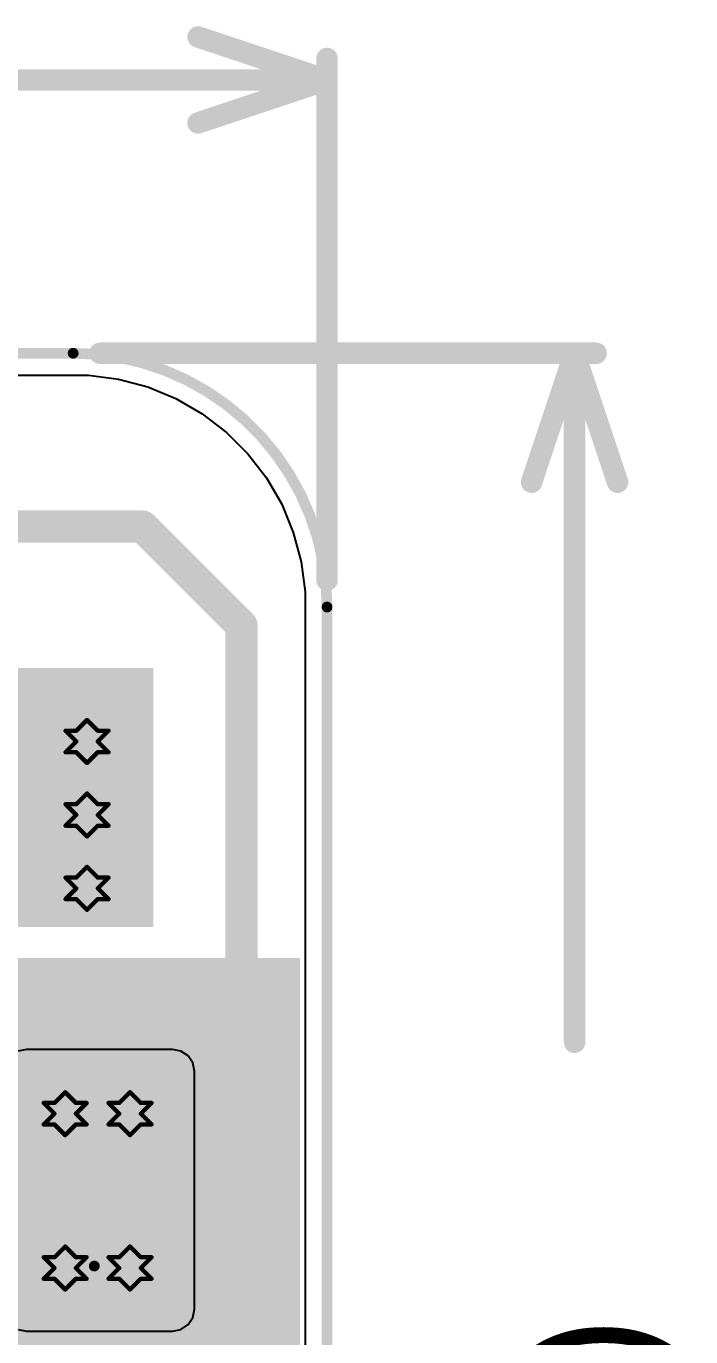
# Model space of a CAD drawing. Header units: inches. Extents: x -3 to 331, y -3 to 61.
# Drawn here: x 18.95 to 26.8, y 15.88 to 31.37 of the extents above; entities that cross this region are included whole.
import ezdxf

# ---------------------------------------------------------------- set-up
doc = ezdxf.new("R2010")
doc.units = ezdxf.units.IN
for name, color, linetype in [('Board Outline', 216, 'Continuous'), ('Bottom Layer', 5, 'Continuous'), ('Bottom Overlay', 54, 'Continuous'), ('Dimension', 6, 'Continuous'), ('Drill Drawing', 1, 'Continuous'), ('Top Layer', 1, 'Continuous'), ('Via Holes', 16, 'Continuous')]:
    doc.layers.add(name, color=color, linetype=linetype)
doc.styles.add('Arial', font='', dxfattribs={"height": 0.2})
doc.styles.get('Arial').set_extended_font_data('Arial')

msp = doc.modelspace()

# ---------------------------------------------------------------- hatches: boundary and pattern name
at = {"layer": 'Bottom Layer'}
h = msp.add_hatch(color=5, dxfattribs=at)
edge = h.paths.add_edge_path()
edge.add_arc((19.664, 22.911), 0.3, 0, 360)
h = msp.add_hatch(color=5, dxfattribs=at)
edge = h.paths.add_edge_path()
edge.add_arc((19.664, 22.043), 0.3, 0, 360)
h = msp.add_hatch(color=5, dxfattribs=at)
edge = h.paths.add_edge_path()
edge.add_arc((19.664, 21.175), 0.3, 0, 360)
msp.add_hatch(color=5, dxfattribs=at).paths.add_polyline_path([(18.948, 16.202), (20.675, 16.202), (20.675, 19.013), (18.948, 19.013)])
h = msp.add_hatch(color=5, dxfattribs=at)
edge = h.paths.add_edge_path()
edge.add_arc((19.406, 18.512), 0.3, 0, 360)
h = msp.add_hatch(color=5, dxfattribs=at)
edge = h.paths.add_edge_path()
edge.add_arc((20.172, 18.512), 0.3, 0, 360)
h = msp.add_hatch(color=5, dxfattribs=at)
edge = h.paths.add_edge_path()
edge.add_arc((19.406, 16.688), 0.3, 0, 360)
h = msp.add_hatch(color=5, dxfattribs=at)
edge = h.paths.add_edge_path()
edge.add_arc((20.172, 16.688), 0.3, 0, 360)
at = {"layer": 'Top Layer'}
for points in [[(17.569, 20.717), (20.447, 20.717), (20.447, 23.778), (17.569, 23.778)], [(15.816, 20.717), (20.117, 20.717), (20.117, 22.657), (15.816, 22.657)], [(17.541, 16.183), (20.447, 16.183), (20.447, 20.353), (17.541, 20.353)], [(17.541, 15.646), (22.179, 15.646), (22.179, 20.353), (17.541, 20.353)], [(19.486, 8.179), (22.179, 8.179), (22.179, 17.931), (19.486, 17.931)]]:
    msp.add_hatch(color=1, dxfattribs=at).paths.add_polyline_path(points)
h = msp.add_hatch(color=1, dxfattribs=at)
edge = h.paths.add_edge_path()
edge.add_arc((19.664, 22.911), 0.3, 0, 360)
h = msp.add_hatch(color=1, dxfattribs=at)
edge = h.paths.add_edge_path()
edge.add_arc((19.664, 22.043), 0.3, 0, 360)
h = msp.add_hatch(color=1, dxfattribs=at)
edge = h.paths.add_edge_path()
edge.add_arc((19.664, 21.175), 0.3, 0, 360)
h = msp.add_hatch(color=1, dxfattribs=at)
edge = h.paths.add_edge_path()
edge.add_arc((19.406, 18.512), 0.3, 0, 360)
h = msp.add_hatch(color=1, dxfattribs=at)
edge = h.paths.add_edge_path()
edge.add_arc((20.172, 18.512), 0.3, 0, 360)
h = msp.add_hatch(color=1, dxfattribs=at)
edge = h.paths.add_edge_path()
edge.add_arc((19.406, 16.688), 0.3, 0, 360)
h = msp.add_hatch(color=1, dxfattribs=at)
edge = h.paths.add_edge_path()
edge.add_arc((20.172, 16.688), 0.3, 0, 360)
at = {"layer": 'Via Holes'}
h = msp.add_hatch(color=7, dxfattribs=at)
edge = h.paths.add_edge_path()
edge.add_arc((19.664, 22.911), 0.15, 0, 360)
h = msp.add_hatch(color=7, dxfattribs=at)
edge = h.paths.add_edge_path()
edge.add_arc((19.664, 22.043), 0.15, 0, 360)
h = msp.add_hatch(color=7, dxfattribs=at)
edge = h.paths.add_edge_path()
edge.add_arc((19.664, 21.175), 0.15, 0, 360)
h = msp.add_hatch(color=7, dxfattribs=at)
edge = h.paths.add_edge_path()
edge.add_arc((19.406, 18.512), 0.15, 0, 360)
h = msp.add_hatch(color=7, dxfattribs=at)
edge = h.paths.add_edge_path()
edge.add_arc((20.172, 18.512), 0.15, 0, 360)
h = msp.add_hatch(color=7, dxfattribs=at)
edge = h.paths.add_edge_path()
edge.add_arc((19.406, 16.688), 0.15, 0, 360)
h = msp.add_hatch(color=7, dxfattribs=at)
edge = h.paths.add_edge_path()
edge.add_arc((20.172, 16.688), 0.15, 0, 360)

# ---------------------------------------------------------------- linework, layer by layer
at = {"layer": 'Board Outline'}
for points in [[(16, 27.5, 0.127, 0.127, 0), (19.5, 27.5, 0.127, 0.127, 0)], [(19.5, 27.5, 0.127, 0.127, -0.414214), (22.5, 24.5, 0.127, 0.127, 0)], [(22.5, 0.5, 0.127, 0.127, 0), (22.5, 24.5, 0.127, 0.127, 0)]]:
    msp.add_lwpolyline(points, format="xyseb", dxfattribs=at)
for points in [[(19.468, 27.5, 0.0635, 0.0635, 1), (19.532, 27.5, 0.0635, 0.0635, 1)], [(19.468, 27.5, 0.0635, 0.0635, 1), (19.532, 27.5, 0.0635, 0.0635, 1)], [(22.468, 24.5, 0.0635, 0.0635, 1), (22.532, 24.5, 0.0635, 0.0635, 1)], [(22.468, 24.5, 0.0635, 0.0635, 1), (22.532, 24.5, 0.0635, 0.0635, 1)]]:
    msp.add_lwpolyline(points, format="xyseb", close=True, dxfattribs=at)
at = {"layer": 'Bottom Layer'}
for p, q in [((16, 27.241), (19.5, 27.241)), ((19.5, 27.241), (19.5, 27.241)), ((19.5, 27.241), (19.5, 27.241)), ((19.5, 27.241), (19.68, 27.241)), ((19.68, 27.241), (20.036, 27.194)), ((20.036, 27.194), (20.383, 27.101)), ((20.383, 27.101), (20.715, 26.964)), ((20.715, 26.964), (21.026, 26.784)), ((21.026, 26.784), (21.311, 26.565)), ((21.311, 26.565), (21.565, 26.311)), ((21.565, 26.311), (21.784, 26.026)), ((21.784, 26.026), (21.964, 25.715)), ((21.964, 25.715), (22.101, 25.383)), ((22.101, 25.383), (22.194, 25.036)), ((22.194, 25.036), (22.241, 24.68)), ((22.241, 24.68), (22.241, 24.5)), ((22.241, 24.5), (22.241, 12.797)), ((18.948, 19.272), (18.849, 19.252)), ((20.675, 19.272), (18.948, 19.272)), ((20.774, 19.252), (20.675, 19.272)), ((20.858, 19.196), (20.774, 19.252)), ((20.914, 19.112), (20.858, 19.196)), ((20.934, 19.013), (20.914, 19.112)), ((20.934, 16.202), (20.934, 19.013)), ((20.914, 16.103), (20.934, 16.202)), ((18.849, 15.963), (18.948, 15.943)), ((20.675, 15.943), (20.774, 15.963)), ((20.774, 15.963), (20.858, 16.019)), ((20.858, 16.019), (20.914, 16.103)), ((18.948, 15.943), (20.675, 15.943))]:
    msp.add_line(p, q, dxfattribs=at)
at = {"layer": 'Bottom Overlay'}
for points in [[(10, 16.711, 0.127, 0.127, 0), (19.75, 16.711, 0.127, 0.127, 0)], [(19.75, 13.516, 0.127, 0.127, 0), (19.75, 16.711, 0.127, 0.127, 0)]]:
    msp.add_lwpolyline(points, format="xyseb", dxfattribs=at)
msp.add_lwpolyline([(19.718, 16.711, 0.0635, 0.0635, 1), (19.782, 16.711, 0.0635, 0.0635, 1)], format="xyseb", close=True, dxfattribs=at)
msp.add_lwpolyline([(19.718, 16.711, 0.0635, 0.0635, 1), (19.782, 16.711, 0.0635, 0.0635, 1)], format="xyseb", close=True, dxfattribs=at)
at = {"layer": 'Dimension'}
for points in [[(20.976, 31.238, 0.254, 0.254, 0), (22.5, 30.73, 0.254, 0.254, 0)], [(22.5, 24.818, 0.254, 0.254, 0), (22.5, 30.984, 0.254, 0.254, 0)], [(16.856, 30.73, 0.254, 0.254, 0), (22.5, 30.73, 0.254, 0.254, 0)], [(20.976, 30.222, 0.254, 0.254, 0), (22.5, 30.73, 0.254, 0.254, 0)], [(19.817, 27.5, 0.254, 0.254, 0), (25.679, 27.5, 0.254, 0.254, 0)], [(24.917, 25.976, 0.254, 0.254, 0), (25.425, 27.5, 0.254, 0.254, 0)], [(25.425, 27.5, 0.254, 0.254, 0), (25.933, 25.976, 0.254, 0.254, 0)], [(25.425, 19.356, 0.254, 0.254, 0), (25.425, 27.5, 0.254, 0.254, 0)]]:
    msp.add_lwpolyline(points, format="xyseb", dxfattribs=at)
for points in [[(20.913, 31.238, 0.127, 0.127, 1), (21.04, 31.238, 0.127, 0.127, 1)], [(22.437, 30.984, 0.127, 0.127, 1), (22.564, 30.984, 0.127, 0.127, 1)], [(22.437, 30.73, 0.127, 0.127, 1), (22.564, 30.73, 0.127, 0.127, 1)], [(22.437, 30.73, 0.127, 0.127, 1), (22.564, 30.73, 0.127, 0.127, 1)], [(22.437, 30.73, 0.127, 0.127, 1), (22.564, 30.73, 0.127, 0.127, 1)], [(20.913, 30.222, 0.127, 0.127, 1), (21.04, 30.222, 0.127, 0.127, 1)], [(19.754, 27.5, 0.127, 0.127, 1), (19.881, 27.5, 0.127, 0.127, 1)], [(25.362, 27.5, 0.127, 0.127, 1), (25.489, 27.5, 0.127, 0.127, 1)], [(25.362, 27.5, 0.127, 0.127, 1), (25.489, 27.5, 0.127, 0.127, 1)], [(25.362, 27.5, 0.127, 0.127, 1), (25.489, 27.5, 0.127, 0.127, 1)], [(25.616, 27.5, 0.127, 0.127, 1), (25.743, 27.5, 0.127, 0.127, 1)], [(24.854, 25.976, 0.127, 0.127, 1), (24.981, 25.976, 0.127, 0.127, 1)], [(25.87, 25.976, 0.127, 0.127, 1), (25.997, 25.976, 0.127, 0.127, 1)], [(22.437, 24.818, 0.127, 0.127, 1), (22.564, 24.818, 0.127, 0.127, 1)], [(25.362, 19.356, 0.127, 0.127, 1), (25.489, 19.356, 0.127, 0.127, 1)]]:
    msp.add_lwpolyline(points, format="xyseb", close=True, dxfattribs=at)
at = {"layer": 'Drill Drawing'}
for points in [[(19.537, 23.038, 0.0508, 0.0508, 0), (19.664, 23.165, 0.0508, 0.0508, 0)], [(19.664, 23.165, 0.0508, 0.0508, 0), (19.791, 23.038, 0.0508, 0.0508, 0)], [(19.41, 23.038, 0.0508, 0.0508, 0), (19.537, 22.911, 0.0508, 0.0508, 0)], [(19.41, 23.038, 0.0508, 0.0508, 0), (19.537, 23.038, 0.0508, 0.0508, 0)], [(19.41, 22.784, 0.0508, 0.0508, 0), (19.537, 22.911, 0.0508, 0.0508, 0)], [(19.791, 23.038, 0.0508, 0.0508, 0), (19.918, 23.038, 0.0508, 0.0508, 0)], [(19.791, 22.911, 0.0508, 0.0508, 0), (19.918, 23.038, 0.0508, 0.0508, 0)], [(19.791, 22.911, 0.0508, 0.0508, 0), (19.918, 22.784, 0.0508, 0.0508, 0)], [(19.41, 22.784, 0.0508, 0.0508, 0), (19.537, 22.784, 0.0508, 0.0508, 0)], [(19.537, 22.784, 0.0508, 0.0508, 0), (19.664, 22.657, 0.0508, 0.0508, 0)], [(19.664, 22.657, 0.0508, 0.0508, 0), (19.791, 22.784, 0.0508, 0.0508, 0)], [(19.791, 22.784, 0.0508, 0.0508, 0), (19.918, 22.784, 0.0508, 0.0508, 0)], [(19.537, 22.17, 0.0508, 0.0508, 0), (19.664, 22.297, 0.0508, 0.0508, 0)], [(19.664, 22.297, 0.0508, 0.0508, 0), (19.791, 22.17, 0.0508, 0.0508, 0)], [(19.41, 22.17, 0.0508, 0.0508, 0), (19.537, 22.043, 0.0508, 0.0508, 0)], [(19.41, 22.17, 0.0508, 0.0508, 0), (19.537, 22.17, 0.0508, 0.0508, 0)], [(19.791, 22.17, 0.0508, 0.0508, 0), (19.918, 22.17, 0.0508, 0.0508, 0)], [(19.791, 22.043, 0.0508, 0.0508, 0), (19.918, 22.17, 0.0508, 0.0508, 0)], [(19.41, 21.916, 0.0508, 0.0508, 0), (19.537, 22.043, 0.0508, 0.0508, 0)], [(19.791, 22.043, 0.0508, 0.0508, 0), (19.918, 21.916, 0.0508, 0.0508, 0)], [(19.41, 21.916, 0.0508, 0.0508, 0), (19.537, 21.916, 0.0508, 0.0508, 0)], [(19.537, 21.916, 0.0508, 0.0508, 0), (19.664, 21.789, 0.0508, 0.0508, 0)], [(19.664, 21.789, 0.0508, 0.0508, 0), (19.791, 21.916, 0.0508, 0.0508, 0)], [(19.791, 21.916, 0.0508, 0.0508, 0), (19.918, 21.916, 0.0508, 0.0508, 0)], [(19.537, 21.302, 0.0508, 0.0508, 0), (19.664, 21.429, 0.0508, 0.0508, 0)], [(19.664, 21.429, 0.0508, 0.0508, 0), (19.791, 21.302, 0.0508, 0.0508, 0)], [(19.41, 21.302, 0.0508, 0.0508, 0), (19.537, 21.175, 0.0508, 0.0508, 0)], [(19.41, 21.302, 0.0508, 0.0508, 0), (19.537, 21.302, 0.0508, 0.0508, 0)], [(19.791, 21.302, 0.0508, 0.0508, 0), (19.918, 21.302, 0.0508, 0.0508, 0)], [(19.791, 21.175, 0.0508, 0.0508, 0), (19.918, 21.302, 0.0508, 0.0508, 0)], [(19.41, 21.048, 0.0508, 0.0508, 0), (19.537, 21.175, 0.0508, 0.0508, 0)], [(19.41, 21.048, 0.0508, 0.0508, 0), (19.537, 21.048, 0.0508, 0.0508, 0)], [(19.537, 21.048, 0.0508, 0.0508, 0), (19.664, 20.921, 0.0508, 0.0508, 0)], [(19.664, 20.921, 0.0508, 0.0508, 0), (19.791, 21.048, 0.0508, 0.0508, 0)], [(19.791, 21.175, 0.0508, 0.0508, 0), (19.918, 21.048, 0.0508, 0.0508, 0)], [(19.791, 21.048, 0.0508, 0.0508, 0), (19.918, 21.048, 0.0508, 0.0508, 0)], [(19.279, 18.639, 0.0508, 0.0508, 0), (19.406, 18.766, 0.0508, 0.0508, 0)], [(19.406, 18.766, 0.0508, 0.0508, 0), (19.533, 18.639, 0.0508, 0.0508, 0)], [(20.045, 18.639, 0.0508, 0.0508, 0), (20.172, 18.766, 0.0508, 0.0508, 0)], [(20.172, 18.766, 0.0508, 0.0508, 0), (20.299, 18.639, 0.0508, 0.0508, 0)], [(19.152, 18.639, 0.0508, 0.0508, 0), (19.279, 18.512, 0.0508, 0.0508, 0)], [(19.152, 18.639, 0.0508, 0.0508, 0), (19.279, 18.639, 0.0508, 0.0508, 0)], [(19.533, 18.639, 0.0508, 0.0508, 0), (19.66, 18.639, 0.0508, 0.0508, 0)], [(19.533, 18.512, 0.0508, 0.0508, 0), (19.66, 18.639, 0.0508, 0.0508, 0)], [(19.918, 18.639, 0.0508, 0.0508, 0), (20.045, 18.512, 0.0508, 0.0508, 0)], [(19.918, 18.639, 0.0508, 0.0508, 0), (20.045, 18.639, 0.0508, 0.0508, 0)], [(20.299, 18.639, 0.0508, 0.0508, 0), (20.426, 18.639, 0.0508, 0.0508, 0)], [(20.299, 18.512, 0.0508, 0.0508, 0), (20.426, 18.639, 0.0508, 0.0508, 0)], [(19.152, 18.385, 0.0508, 0.0508, 0), (19.279, 18.512, 0.0508, 0.0508, 0)], [(19.533, 18.512, 0.0508, 0.0508, 0), (19.66, 18.385, 0.0508, 0.0508, 0)], [(19.918, 18.385, 0.0508, 0.0508, 0), (20.045, 18.512, 0.0508, 0.0508, 0)], [(20.299, 18.512, 0.0508, 0.0508, 0), (20.426, 18.385, 0.0508, 0.0508, 0)], [(19.152, 18.385, 0.0508, 0.0508, 0), (19.279, 18.385, 0.0508, 0.0508, 0)], [(19.279, 18.385, 0.0508, 0.0508, 0), (19.406, 18.258, 0.0508, 0.0508, 0)], [(19.406, 18.258, 0.0508, 0.0508, 0), (19.533, 18.385, 0.0508, 0.0508, 0)], [(19.533, 18.385, 0.0508, 0.0508, 0), (19.66, 18.385, 0.0508, 0.0508, 0)], [(19.918, 18.385, 0.0508, 0.0508, 0), (20.045, 18.385, 0.0508, 0.0508, 0)], [(20.045, 18.385, 0.0508, 0.0508, 0), (20.172, 18.258, 0.0508, 0.0508, 0)], [(20.172, 18.258, 0.0508, 0.0508, 0), (20.299, 18.385, 0.0508, 0.0508, 0)], [(20.299, 18.385, 0.0508, 0.0508, 0), (20.426, 18.385, 0.0508, 0.0508, 0)], [(19.279, 16.815, 0.0508, 0.0508, 0), (19.406, 16.942, 0.0508, 0.0508, 0)], [(19.406, 16.942, 0.0508, 0.0508, 0), (19.533, 16.815, 0.0508, 0.0508, 0)], [(20.045, 16.815, 0.0508, 0.0508, 0), (20.172, 16.942, 0.0508, 0.0508, 0)], [(20.172, 16.942, 0.0508, 0.0508, 0), (20.299, 16.815, 0.0508, 0.0508, 0)], [(19.152, 16.815, 0.0508, 0.0508, 0), (19.279, 16.688, 0.0508, 0.0508, 0)], [(19.152, 16.815, 0.0508, 0.0508, 0), (19.279, 16.815, 0.0508, 0.0508, 0)], [(19.533, 16.815, 0.0508, 0.0508, 0), (19.66, 16.815, 0.0508, 0.0508, 0)], [(19.533, 16.688, 0.0508, 0.0508, 0), (19.66, 16.815, 0.0508, 0.0508, 0)], [(19.918, 16.815, 0.0508, 0.0508, 0), (20.045, 16.688, 0.0508, 0.0508, 0)], [(19.918, 16.815, 0.0508, 0.0508, 0), (20.045, 16.815, 0.0508, 0.0508, 0)], [(20.299, 16.815, 0.0508, 0.0508, 0), (20.426, 16.815, 0.0508, 0.0508, 0)], [(20.299, 16.688, 0.0508, 0.0508, 0), (20.426, 16.815, 0.0508, 0.0508, 0)], [(19.152, 16.561, 0.0508, 0.0508, 0), (19.279, 16.688, 0.0508, 0.0508, 0)], [(19.152, 16.561, 0.0508, 0.0508, 0), (19.279, 16.561, 0.0508, 0.0508, 0)], [(19.279, 16.561, 0.0508, 0.0508, 0), (19.406, 16.434, 0.0508, 0.0508, 0)], [(19.406, 16.434, 0.0508, 0.0508, 0), (19.533, 16.561, 0.0508, 0.0508, 0)], [(19.533, 16.688, 0.0508, 0.0508, 0), (19.66, 16.561, 0.0508, 0.0508, 0)], [(19.533, 16.561, 0.0508, 0.0508, 0), (19.66, 16.561, 0.0508, 0.0508, 0)], [(19.918, 16.561, 0.0508, 0.0508, 0), (20.045, 16.688, 0.0508, 0.0508, 0)], [(19.918, 16.561, 0.0508, 0.0508, 0), (20.045, 16.561, 0.0508, 0.0508, 0)], [(20.045, 16.561, 0.0508, 0.0508, 0), (20.172, 16.434, 0.0508, 0.0508, 0)], [(20.172, 16.434, 0.0508, 0.0508, 0), (20.299, 16.561, 0.0508, 0.0508, 0)], [(20.299, 16.688, 0.0508, 0.0508, 0), (20.426, 16.561, 0.0508, 0.0508, 0)], [(20.299, 16.561, 0.0508, 0.0508, 0), (20.426, 16.561, 0.0508, 0.0508, 0)]]:
    msp.add_lwpolyline(points, format="xyseb", dxfattribs=at)
for points in [[(19.652, 23.165, 0.0254, 0.0254, 1), (19.677, 23.165, 0.0254, 0.0254, 1)], [(19.652, 23.165, 0.0254, 0.0254, 1), (19.677, 23.165, 0.0254, 0.0254, 1)], [(19.398, 23.038, 0.0254, 0.0254, 1), (19.423, 23.038, 0.0254, 0.0254, 1)], [(19.398, 23.038, 0.0254, 0.0254, 1), (19.423, 23.038, 0.0254, 0.0254, 1)], [(19.525, 23.038, 0.0254, 0.0254, 1), (19.55, 23.038, 0.0254, 0.0254, 1)], [(19.525, 23.038, 0.0254, 0.0254, 1), (19.55, 23.038, 0.0254, 0.0254, 1)], [(19.525, 22.911, 0.0254, 0.0254, 1), (19.55, 22.911, 0.0254, 0.0254, 1)], [(19.525, 22.911, 0.0254, 0.0254, 1), (19.55, 22.911, 0.0254, 0.0254, 1)], [(19.779, 23.038, 0.0254, 0.0254, 1), (19.804, 23.038, 0.0254, 0.0254, 1)], [(19.779, 23.038, 0.0254, 0.0254, 1), (19.804, 23.038, 0.0254, 0.0254, 1)], [(19.779, 22.911, 0.0254, 0.0254, 1), (19.804, 22.911, 0.0254, 0.0254, 1)], [(19.779, 22.911, 0.0254, 0.0254, 1), (19.804, 22.911, 0.0254, 0.0254, 1)], [(19.906, 23.038, 0.0254, 0.0254, 1), (19.931, 23.038, 0.0254, 0.0254, 1)], [(19.906, 23.038, 0.0254, 0.0254, 1), (19.931, 23.038, 0.0254, 0.0254, 1)], [(19.398, 22.784, 0.0254, 0.0254, 1), (19.423, 22.784, 0.0254, 0.0254, 1)], [(19.398, 22.784, 0.0254, 0.0254, 1), (19.423, 22.784, 0.0254, 0.0254, 1)], [(19.525, 22.784, 0.0254, 0.0254, 1), (19.55, 22.784, 0.0254, 0.0254, 1)], [(19.525, 22.784, 0.0254, 0.0254, 1), (19.55, 22.784, 0.0254, 0.0254, 1)], [(19.779, 22.784, 0.0254, 0.0254, 1), (19.804, 22.784, 0.0254, 0.0254, 1)], [(19.779, 22.784, 0.0254, 0.0254, 1), (19.804, 22.784, 0.0254, 0.0254, 1)], [(19.906, 22.784, 0.0254, 0.0254, 1), (19.931, 22.784, 0.0254, 0.0254, 1)], [(19.906, 22.784, 0.0254, 0.0254, 1), (19.931, 22.784, 0.0254, 0.0254, 1)], [(19.652, 22.657, 0.0254, 0.0254, 1), (19.677, 22.657, 0.0254, 0.0254, 1)], [(19.652, 22.657, 0.0254, 0.0254, 1), (19.677, 22.657, 0.0254, 0.0254, 1)], [(19.652, 22.297, 0.0254, 0.0254, 1), (19.677, 22.297, 0.0254, 0.0254, 1)], [(19.652, 22.297, 0.0254, 0.0254, 1), (19.677, 22.297, 0.0254, 0.0254, 1)], [(19.398, 22.17, 0.0254, 0.0254, 1), (19.423, 22.17, 0.0254, 0.0254, 1)], [(19.398, 22.17, 0.0254, 0.0254, 1), (19.423, 22.17, 0.0254, 0.0254, 1)], [(19.525, 22.17, 0.0254, 0.0254, 1), (19.55, 22.17, 0.0254, 0.0254, 1)], [(19.525, 22.17, 0.0254, 0.0254, 1), (19.55, 22.17, 0.0254, 0.0254, 1)], [(19.779, 22.17, 0.0254, 0.0254, 1), (19.804, 22.17, 0.0254, 0.0254, 1)], [(19.779, 22.17, 0.0254, 0.0254, 1), (19.804, 22.17, 0.0254, 0.0254, 1)], [(19.906, 22.17, 0.0254, 0.0254, 1), (19.931, 22.17, 0.0254, 0.0254, 1)], [(19.906, 22.17, 0.0254, 0.0254, 1), (19.931, 22.17, 0.0254, 0.0254, 1)], [(19.525, 22.043, 0.0254, 0.0254, 1), (19.55, 22.043, 0.0254, 0.0254, 1)], [(19.525, 22.043, 0.0254, 0.0254, 1), (19.55, 22.043, 0.0254, 0.0254, 1)], [(19.779, 22.043, 0.0254, 0.0254, 1), (19.804, 22.043, 0.0254, 0.0254, 1)], [(19.779, 22.043, 0.0254, 0.0254, 1), (19.804, 22.043, 0.0254, 0.0254, 1)], [(19.398, 21.916, 0.0254, 0.0254, 1), (19.423, 21.916, 0.0254, 0.0254, 1)], [(19.398, 21.916, 0.0254, 0.0254, 1), (19.423, 21.916, 0.0254, 0.0254, 1)], [(19.525, 21.916, 0.0254, 0.0254, 1), (19.55, 21.916, 0.0254, 0.0254, 1)], [(19.525, 21.916, 0.0254, 0.0254, 1), (19.55, 21.916, 0.0254, 0.0254, 1)], [(19.779, 21.916, 0.0254, 0.0254, 1), (19.804, 21.916, 0.0254, 0.0254, 1)], [(19.779, 21.916, 0.0254, 0.0254, 1), (19.804, 21.916, 0.0254, 0.0254, 1)], [(19.906, 21.916, 0.0254, 0.0254, 1), (19.931, 21.916, 0.0254, 0.0254, 1)], [(19.906, 21.916, 0.0254, 0.0254, 1), (19.931, 21.916, 0.0254, 0.0254, 1)], [(19.652, 21.789, 0.0254, 0.0254, 1), (19.677, 21.789, 0.0254, 0.0254, 1)], [(19.652, 21.789, 0.0254, 0.0254, 1), (19.677, 21.789, 0.0254, 0.0254, 1)], [(19.652, 21.429, 0.0254, 0.0254, 1), (19.677, 21.429, 0.0254, 0.0254, 1)], [(19.652, 21.429, 0.0254, 0.0254, 1), (19.677, 21.429, 0.0254, 0.0254, 1)], [(19.398, 21.302, 0.0254, 0.0254, 1), (19.423, 21.302, 0.0254, 0.0254, 1)], [(19.398, 21.302, 0.0254, 0.0254, 1), (19.423, 21.302, 0.0254, 0.0254, 1)], [(19.525, 21.302, 0.0254, 0.0254, 1), (19.55, 21.302, 0.0254, 0.0254, 1)], [(19.525, 21.302, 0.0254, 0.0254, 1), (19.55, 21.302, 0.0254, 0.0254, 1)], [(19.779, 21.302, 0.0254, 0.0254, 1), (19.804, 21.302, 0.0254, 0.0254, 1)], [(19.779, 21.302, 0.0254, 0.0254, 1), (19.804, 21.302, 0.0254, 0.0254, 1)], [(19.906, 21.302, 0.0254, 0.0254, 1), (19.931, 21.302, 0.0254, 0.0254, 1)], [(19.906, 21.302, 0.0254, 0.0254, 1), (19.931, 21.302, 0.0254, 0.0254, 1)], [(19.398, 21.048, 0.0254, 0.0254, 1), (19.423, 21.048, 0.0254, 0.0254, 1)], [(19.398, 21.048, 0.0254, 0.0254, 1), (19.423, 21.048, 0.0254, 0.0254, 1)], [(19.525, 21.175, 0.0254, 0.0254, 1), (19.55, 21.175, 0.0254, 0.0254, 1)], [(19.525, 21.175, 0.0254, 0.0254, 1), (19.55, 21.175, 0.0254, 0.0254, 1)], [(19.525, 21.048, 0.0254, 0.0254, 1), (19.55, 21.048, 0.0254, 0.0254, 1)], [(19.525, 21.048, 0.0254, 0.0254, 1), (19.55, 21.048, 0.0254, 0.0254, 1)], [(19.779, 21.175, 0.0254, 0.0254, 1), (19.804, 21.175, 0.0254, 0.0254, 1)], [(19.779, 21.175, 0.0254, 0.0254, 1), (19.804, 21.175, 0.0254, 0.0254, 1)], [(19.779, 21.048, 0.0254, 0.0254, 1), (19.804, 21.048, 0.0254, 0.0254, 1)], [(19.779, 21.048, 0.0254, 0.0254, 1), (19.804, 21.048, 0.0254, 0.0254, 1)], [(19.906, 21.048, 0.0254, 0.0254, 1), (19.931, 21.048, 0.0254, 0.0254, 1)], [(19.906, 21.048, 0.0254, 0.0254, 1), (19.931, 21.048, 0.0254, 0.0254, 1)], [(19.652, 20.921, 0.0254, 0.0254, 1), (19.677, 20.921, 0.0254, 0.0254, 1)], [(19.652, 20.921, 0.0254, 0.0254, 1), (19.677, 20.921, 0.0254, 0.0254, 1)], [(19.393, 18.766, 0.0254, 0.0254, 1), (19.418, 18.766, 0.0254, 0.0254, 1)], [(19.393, 18.766, 0.0254, 0.0254, 1), (19.418, 18.766, 0.0254, 0.0254, 1)], [(20.16, 18.766, 0.0254, 0.0254, 1), (20.185, 18.766, 0.0254, 0.0254, 1)], [(20.16, 18.766, 0.0254, 0.0254, 1), (20.185, 18.766, 0.0254, 0.0254, 1)], [(19.139, 18.639, 0.0254, 0.0254, 1), (19.164, 18.639, 0.0254, 0.0254, 1)], [(19.139, 18.639, 0.0254, 0.0254, 1), (19.164, 18.639, 0.0254, 0.0254, 1)], [(19.266, 18.639, 0.0254, 0.0254, 1), (19.291, 18.639, 0.0254, 0.0254, 1)], [(19.266, 18.639, 0.0254, 0.0254, 1), (19.291, 18.639, 0.0254, 0.0254, 1)], [(19.52, 18.639, 0.0254, 0.0254, 1), (19.545, 18.639, 0.0254, 0.0254, 1)], [(19.52, 18.639, 0.0254, 0.0254, 1), (19.545, 18.639, 0.0254, 0.0254, 1)], [(19.647, 18.639, 0.0254, 0.0254, 1), (19.672, 18.639, 0.0254, 0.0254, 1)], [(19.647, 18.639, 0.0254, 0.0254, 1), (19.672, 18.639, 0.0254, 0.0254, 1)], [(19.906, 18.639, 0.0254, 0.0254, 1), (19.931, 18.639, 0.0254, 0.0254, 1)], [(19.906, 18.639, 0.0254, 0.0254, 1), (19.931, 18.639, 0.0254, 0.0254, 1)], [(20.033, 18.639, 0.0254, 0.0254, 1), (20.058, 18.639, 0.0254, 0.0254, 1)], [(20.033, 18.639, 0.0254, 0.0254, 1), (20.058, 18.639, 0.0254, 0.0254, 1)], [(20.287, 18.639, 0.0254, 0.0254, 1), (20.312, 18.639, 0.0254, 0.0254, 1)], [(20.287, 18.639, 0.0254, 0.0254, 1), (20.312, 18.639, 0.0254, 0.0254, 1)], [(20.414, 18.639, 0.0254, 0.0254, 1), (20.439, 18.639, 0.0254, 0.0254, 1)], [(20.414, 18.639, 0.0254, 0.0254, 1), (20.439, 18.639, 0.0254, 0.0254, 1)], [(19.266, 18.512, 0.0254, 0.0254, 1), (19.291, 18.512, 0.0254, 0.0254, 1)], [(19.266, 18.512, 0.0254, 0.0254, 1), (19.291, 18.512, 0.0254, 0.0254, 1)], [(19.52, 18.512, 0.0254, 0.0254, 1), (19.545, 18.512, 0.0254, 0.0254, 1)], [(19.52, 18.512, 0.0254, 0.0254, 1), (19.545, 18.512, 0.0254, 0.0254, 1)], [(20.033, 18.512, 0.0254, 0.0254, 1), (20.058, 18.512, 0.0254, 0.0254, 1)], [(20.033, 18.512, 0.0254, 0.0254, 1), (20.058, 18.512, 0.0254, 0.0254, 1)], [(20.287, 18.512, 0.0254, 0.0254, 1), (20.312, 18.512, 0.0254, 0.0254, 1)], [(20.287, 18.512, 0.0254, 0.0254, 1), (20.312, 18.512, 0.0254, 0.0254, 1)], [(19.139, 18.385, 0.0254, 0.0254, 1), (19.164, 18.385, 0.0254, 0.0254, 1)], [(19.139, 18.385, 0.0254, 0.0254, 1), (19.164, 18.385, 0.0254, 0.0254, 1)], [(19.266, 18.385, 0.0254, 0.0254, 1), (19.291, 18.385, 0.0254, 0.0254, 1)], [(19.266, 18.385, 0.0254, 0.0254, 1), (19.291, 18.385, 0.0254, 0.0254, 1)], [(19.393, 18.258, 0.0254, 0.0254, 1), (19.418, 18.258, 0.0254, 0.0254, 1)], [(19.393, 18.258, 0.0254, 0.0254, 1), (19.418, 18.258, 0.0254, 0.0254, 1)], [(19.52, 18.385, 0.0254, 0.0254, 1), (19.545, 18.385, 0.0254, 0.0254, 1)], [(19.52, 18.385, 0.0254, 0.0254, 1), (19.545, 18.385, 0.0254, 0.0254, 1)], [(19.647, 18.385, 0.0254, 0.0254, 1), (19.672, 18.385, 0.0254, 0.0254, 1)], [(19.647, 18.385, 0.0254, 0.0254, 1), (19.672, 18.385, 0.0254, 0.0254, 1)], [(19.906, 18.385, 0.0254, 0.0254, 1), (19.931, 18.385, 0.0254, 0.0254, 1)], [(19.906, 18.385, 0.0254, 0.0254, 1), (19.931, 18.385, 0.0254, 0.0254, 1)], [(20.033, 18.385, 0.0254, 0.0254, 1), (20.058, 18.385, 0.0254, 0.0254, 1)], [(20.033, 18.385, 0.0254, 0.0254, 1), (20.058, 18.385, 0.0254, 0.0254, 1)], [(20.16, 18.258, 0.0254, 0.0254, 1), (20.185, 18.258, 0.0254, 0.0254, 1)], [(20.16, 18.258, 0.0254, 0.0254, 1), (20.185, 18.258, 0.0254, 0.0254, 1)], [(20.287, 18.385, 0.0254, 0.0254, 1), (20.312, 18.385, 0.0254, 0.0254, 1)], [(20.287, 18.385, 0.0254, 0.0254, 1), (20.312, 18.385, 0.0254, 0.0254, 1)], [(20.414, 18.385, 0.0254, 0.0254, 1), (20.439, 18.385, 0.0254, 0.0254, 1)], [(20.414, 18.385, 0.0254, 0.0254, 1), (20.439, 18.385, 0.0254, 0.0254, 1)], [(19.393, 16.942, 0.0254, 0.0254, 1), (19.418, 16.942, 0.0254, 0.0254, 1)], [(19.393, 16.942, 0.0254, 0.0254, 1), (19.418, 16.942, 0.0254, 0.0254, 1)], [(20.16, 16.942, 0.0254, 0.0254, 1), (20.185, 16.942, 0.0254, 0.0254, 1)], [(20.16, 16.942, 0.0254, 0.0254, 1), (20.185, 16.942, 0.0254, 0.0254, 1)], [(19.139, 16.815, 0.0254, 0.0254, 1), (19.164, 16.815, 0.0254, 0.0254, 1)], [(19.139, 16.815, 0.0254, 0.0254, 1), (19.164, 16.815, 0.0254, 0.0254, 1)], [(19.266, 16.815, 0.0254, 0.0254, 1), (19.291, 16.815, 0.0254, 0.0254, 1)], [(19.266, 16.815, 0.0254, 0.0254, 1), (19.291, 16.815, 0.0254, 0.0254, 1)], [(19.52, 16.815, 0.0254, 0.0254, 1), (19.545, 16.815, 0.0254, 0.0254, 1)], [(19.52, 16.815, 0.0254, 0.0254, 1), (19.545, 16.815, 0.0254, 0.0254, 1)], [(19.647, 16.815, 0.0254, 0.0254, 1), (19.672, 16.815, 0.0254, 0.0254, 1)], [(19.647, 16.815, 0.0254, 0.0254, 1), (19.672, 16.815, 0.0254, 0.0254, 1)], [(19.906, 16.815, 0.0254, 0.0254, 1), (19.931, 16.815, 0.0254, 0.0254, 1)], [(19.906, 16.815, 0.0254, 0.0254, 1), (19.931, 16.815, 0.0254, 0.0254, 1)], [(20.033, 16.815, 0.0254, 0.0254, 1), (20.058, 16.815, 0.0254, 0.0254, 1)], [(20.033, 16.815, 0.0254, 0.0254, 1), (20.058, 16.815, 0.0254, 0.0254, 1)], [(20.287, 16.815, 0.0254, 0.0254, 1), (20.312, 16.815, 0.0254, 0.0254, 1)], [(20.287, 16.815, 0.0254, 0.0254, 1), (20.312, 16.815, 0.0254, 0.0254, 1)], [(20.414, 16.815, 0.0254, 0.0254, 1), (20.439, 16.815, 0.0254, 0.0254, 1)], [(20.414, 16.815, 0.0254, 0.0254, 1), (20.439, 16.815, 0.0254, 0.0254, 1)], [(19.139, 16.561, 0.0254, 0.0254, 1), (19.164, 16.561, 0.0254, 0.0254, 1)], [(19.139, 16.561, 0.0254, 0.0254, 1), (19.164, 16.561, 0.0254, 0.0254, 1)], [(19.266, 16.688, 0.0254, 0.0254, 1), (19.291, 16.688, 0.0254, 0.0254, 1)], [(19.266, 16.688, 0.0254, 0.0254, 1), (19.291, 16.688, 0.0254, 0.0254, 1)], [(19.266, 16.561, 0.0254, 0.0254, 1), (19.291, 16.561, 0.0254, 0.0254, 1)], [(19.266, 16.561, 0.0254, 0.0254, 1), (19.291, 16.561, 0.0254, 0.0254, 1)], [(19.52, 16.688, 0.0254, 0.0254, 1), (19.545, 16.688, 0.0254, 0.0254, 1)], [(19.52, 16.688, 0.0254, 0.0254, 1), (19.545, 16.688, 0.0254, 0.0254, 1)], [(19.52, 16.561, 0.0254, 0.0254, 1), (19.545, 16.561, 0.0254, 0.0254, 1)], [(19.52, 16.561, 0.0254, 0.0254, 1), (19.545, 16.561, 0.0254, 0.0254, 1)], [(19.647, 16.561, 0.0254, 0.0254, 1), (19.672, 16.561, 0.0254, 0.0254, 1)], [(19.647, 16.561, 0.0254, 0.0254, 1), (19.672, 16.561, 0.0254, 0.0254, 1)], [(19.906, 16.561, 0.0254, 0.0254, 1), (19.931, 16.561, 0.0254, 0.0254, 1)], [(19.906, 16.561, 0.0254, 0.0254, 1), (19.931, 16.561, 0.0254, 0.0254, 1)], [(20.033, 16.688, 0.0254, 0.0254, 1), (20.058, 16.688, 0.0254, 0.0254, 1)], [(20.033, 16.688, 0.0254, 0.0254, 1), (20.058, 16.688, 0.0254, 0.0254, 1)], [(20.033, 16.561, 0.0254, 0.0254, 1), (20.058, 16.561, 0.0254, 0.0254, 1)], [(20.033, 16.561, 0.0254, 0.0254, 1), (20.058, 16.561, 0.0254, 0.0254, 1)], [(20.287, 16.688, 0.0254, 0.0254, 1), (20.312, 16.688, 0.0254, 0.0254, 1)], [(20.287, 16.688, 0.0254, 0.0254, 1), (20.312, 16.688, 0.0254, 0.0254, 1)], [(20.287, 16.561, 0.0254, 0.0254, 1), (20.312, 16.561, 0.0254, 0.0254, 1)], [(20.287, 16.561, 0.0254, 0.0254, 1), (20.312, 16.561, 0.0254, 0.0254, 1)], [(20.414, 16.561, 0.0254, 0.0254, 1), (20.439, 16.561, 0.0254, 0.0254, 1)], [(20.414, 16.561, 0.0254, 0.0254, 1), (20.439, 16.561, 0.0254, 0.0254, 1)], [(19.393, 16.434, 0.0254, 0.0254, 1), (19.418, 16.434, 0.0254, 0.0254, 1)], [(19.393, 16.434, 0.0254, 0.0254, 1), (19.418, 16.434, 0.0254, 0.0254, 1)], [(20.16, 16.434, 0.0254, 0.0254, 1), (20.185, 16.434, 0.0254, 0.0254, 1)], [(20.16, 16.434, 0.0254, 0.0254, 1), (20.185, 16.434, 0.0254, 0.0254, 1)]]:
    msp.add_lwpolyline(points, format="xyseb", close=True, dxfattribs=at)
at = {"layer": 'Top Layer'}
for points in [[(15.011, 25.451, 0.381, 0.381, 0), (20.32, 25.451, 0.381, 0.381, 0)], [(20.32, 25.451, 0.381, 0.381, 0), (21.488, 24.282, 0.381, 0.381, 0)], [(21.488, 18, 0.381, 0.381, 0), (21.488, 24.282, 0.381, 0.381, 0)], [(21.488, 13.812, 0.381, 0.381, 0), (21.488, 18, 0.381, 0.381, 0)], [(21.031, 17.78, 0.381, 0.381, 0), (21.133, 17.678, 0.381, 0.381, 0)]]:
    msp.add_lwpolyline(points, format="xyseb", dxfattribs=at)
for points in [[(20.225, 25.451, 0.191, 0.191, 1), (20.415, 25.451, 0.191, 0.191, 1)], [(20.225, 25.451, 0.191, 0.191, 1), (20.415, 25.451, 0.191, 0.191, 1)], [(21.393, 24.282, 0.191, 0.191, 1), (21.584, 24.282, 0.191, 0.191, 1)], [(21.393, 24.282, 0.191, 0.191, 1), (21.584, 24.282, 0.191, 0.191, 1)], [(21.393, 18, 0.191, 0.191, 1), (21.584, 18, 0.191, 0.191, 1)], [(21.393, 18, 0.191, 0.191, 1), (21.584, 18, 0.191, 0.191, 1)], [(20.936, 17.78, 0.191, 0.191, 1), (21.126, 17.78, 0.191, 0.191, 1)], [(21.038, 17.678, 0.191, 0.191, 1), (21.228, 17.678, 0.191, 0.191, 1)]]:
    msp.add_lwpolyline(points, format="xyseb", close=True, dxfattribs=at)

# ---------------------------------------------------------------- texts
at = {"layer": 'Dimension', "style": 'Arial'}
msp.add_text('30.00 (mm)', height=1.524, rotation=90, dxfattribs=at).set_placement((26.34, 5.238))

doc.saveas('drawing.dxf')
